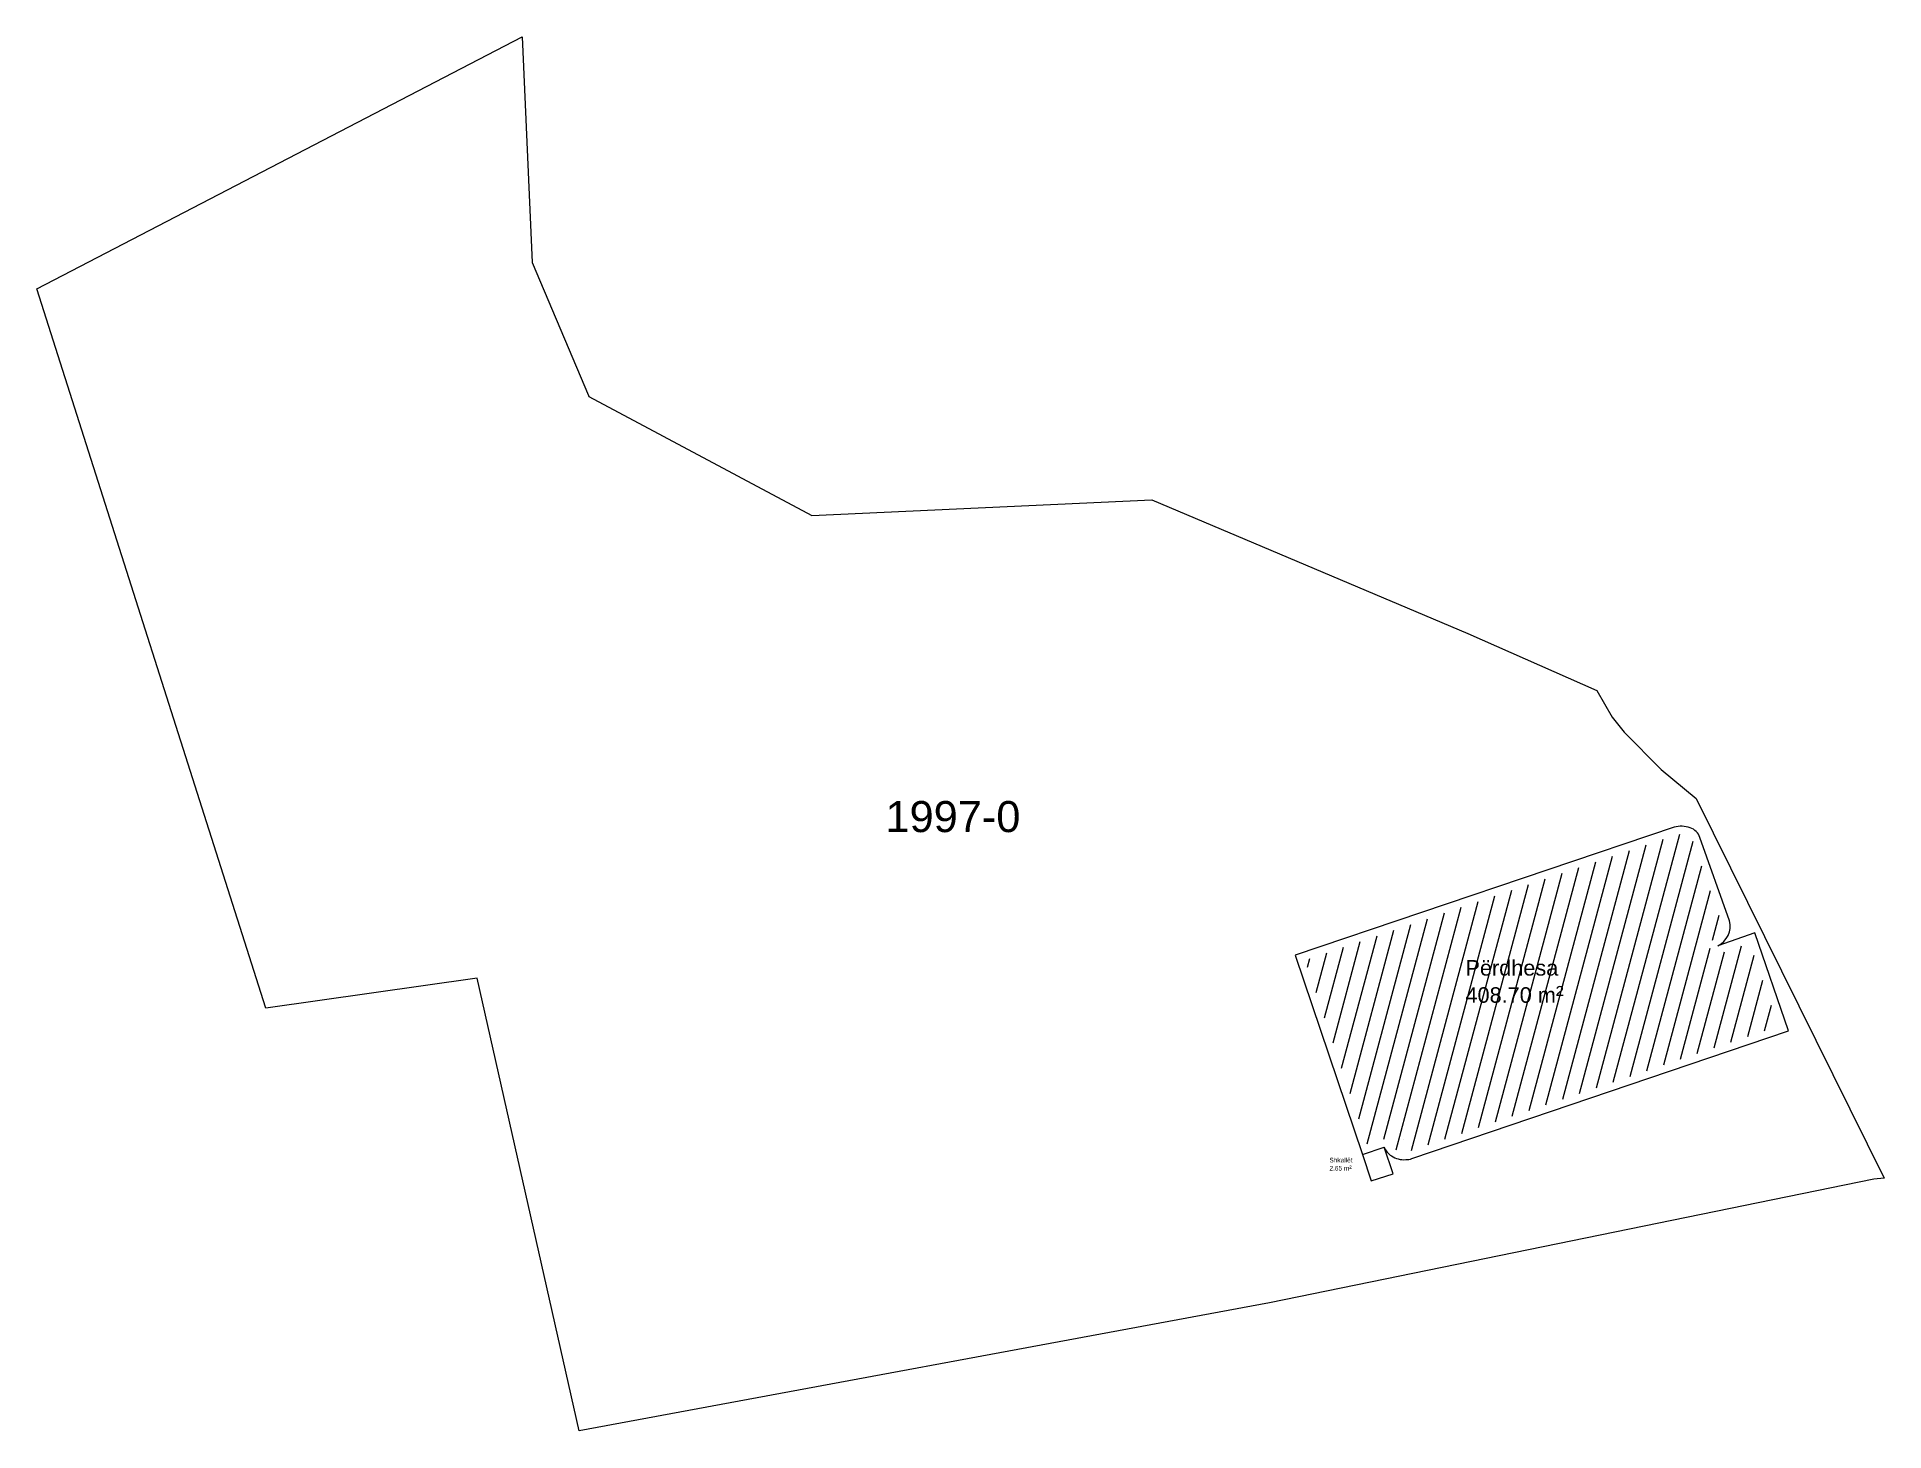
# Model space of a CAD drawing. Header units: metres. Extents: x 7517843 to 7517962, y 4692655 to 4692745.
import ezdxf

# ---------------------------------------------------------------- set-up
doc = ezdxf.new("R2010")
doc.units = ezdxf.units.M
doc.layers.add('Etazha', color=7, linetype='Continuous')
doc.layers.add('Nr Parceles Baze', color=7, linetype='Continuous')
for name, color, linetype, lineweight in [('kati 0', 1, 'Continuous', 0), ('Parcela baze', 7, 'Continuous', 0), ('perdhesa hash', 1, 'Continuous', 0), ('Shkallet', 190, 'Continuous', 0)]:
    doc.layers.add(name, color=color, linetype=linetype, lineweight=lineweight)
doc.styles.get("Standard").update_dxf_attribs({"font": 'arial.ttf'})

msp = doc.modelspace()

# ---------------------------------------------------------------- hatches: boundary and pattern name
at = {"layer": 'perdhesa hash'}
h = msp.add_hatch(dxfattribs=at)
h.set_pattern_fill('ANSI31', color=256, scale=0.3, angle=30)
h.paths.add_polyline_path([(7517953.41, 4692686.71), (7517951.5, 4692686.03, -0.95051), (7517951.12, 4692686.96, 0.35926), (7517951.6, 4692687.98), (7517949.71, 4692693.33, 0.228817), (7517949.39, 4692693.64, 0.143887), (7517948.67, 4692693.68), (7517924.73, 4692685.59), (7517928.75, 4692673.7), (7517930.22, 4692674.19, 0.312662), (7517930.57, 4692673.39, 0.186015), (7517931.21, 4692673.23, 0.124286), (7517931.43, 4692673.27), (7517955.26, 4692681.34)])
h.paths.add_polyline_path([(7517928.43, 4692673.18), (7517929.05, 4692673.18), (7517929.05, 4692674.17), (7517928.43, 4692674.17)], flags=9)
h.paths.add_polyline_path([(7517929.81, 4692673.63), (7517930.42, 4692673.63), (7517930.42, 4692674.62), (7517929.81, 4692674.62)], flags=25)
h.paths.add_polyline_path([(7517929.95, 4692673.38), (7517930.56, 4692673.38), (7517930.56, 4692674.37), (7517929.95, 4692674.37)], flags=25)
h.paths.add_polyline_path([(7517930.29, 4692673.08), (7517930.9, 4692673.08), (7517930.9, 4692674.06), (7517930.29, 4692674.06)], flags=9)
h.paths.add_polyline_path([(7517930.74, 4692672.88), (7517931.35, 4692672.88), (7517931.35, 4692673.86), (7517930.74, 4692673.86)], flags=9)
h.paths.add_polyline_path([(7517931.17, 4692672.84), (7517932.15, 4692672.84), (7517932.15, 4692673.83), (7517931.17, 4692673.83)], flags=9)
h.paths.add_polyline_path([(7517931.55, 4692672.9), (7517932.54, 4692672.9), (7517932.54, 4692673.88), (7517931.55, 4692673.88)], flags=9)
h.paths.add_polyline_path([(7517934.71, 4692682.27), (7517941.63, 4692682.27), (7517941.63, 4692686.1), (7517934.71, 4692686.1)], flags=24)

# ---------------------------------------------------------------- linework, layer by layer
at = {"layer": 'kati 0', "elevation": 616.38, "flags": 128}
msp.add_lwpolyline([(7517924.1, 4692685.91), (7517928.43, 4692673.07), (7517929.82, 4692673.53, 0.148653), (7517930.3, 4692672.97, 0.173786), (7517931.22, 4692672.73, 0.102518), (7517931.61, 4692672.8), (7517955.89, 4692681.02), (7517953.72, 4692687.35), (7517951.33, 4692686.51, 0.364365), (7517952.08, 4692688.12), (7517950.18, 4692693.49, 0.228817), (7517949.56, 4692694.12, 0.14724), (7517948.53, 4692694.16)], format="xyb", close=True, dxfattribs=at)
at = {"layer": 'Parcela baze'}
msp.add_lwpolyline([(7517944.53, 4692701.24), (7517945.31, 4692700.27), (7517947.68, 4692697.88), (7517949.94, 4692696.01), (7517962.05, 4692671.54), (7517961.39, 4692671.48), (7517922.44, 4692663.49), (7517877.94, 4692655.24), (7517871.36, 4692684.43), (7517857.73, 4692682.5), (7517842.98, 4692728.85), (7517874.27, 4692745.09), (7517874.91, 4692730.55), (7517878.53, 4692721.98), (7517878.55, 4692721.92), (7517892.94, 4692714.25), (7517914.84, 4692715.25), (7517935.22, 4692706.63), (7517943.54, 4692702.97), (7517944.53, 4692701.24)], dxfattribs=at)
at = {"layer": 'Shkallet', "flags": 128}
for points, elevation in [([(7517928.43, 4692673.07), (7517928.99, 4692671.37), (7517930.41, 4692671.82), (7517929.82, 4692673.53)], 616.38), ([(7517931.1, 4692674), (7517931.1, 4692674)], 611.87), ([(7517931.1, 4692674), (7517931.1, 4692674)], 611.87)]:
    msp.add_lwpolyline(points, dxfattribs=dict(at, elevation=elevation))

# ---------------------------------------------------------------- texts
at = {"layer": 'Etazha', "attachment_point": 1}
for s, insert, char_height, width in [('Përdhesa \\P408.70 m{\\H1.0833x;²}', (7517935.07, 4692685.59), 1, 7.4367), ('Shkallët\\P2.65 m{\\H1.0833x;²}', (7517926.3, 4692672.85), 0.3, 1.6153)]:
    msp.add_mtext(s, dxfattribs=dict(at, insert=insert, char_height=char_height, width=width))
at = {"layer": 'Nr Parceles Baze'}
msp.add_text('1997-0', height=2, dxfattribs=at).set_placement((7517897.68, 4692693.84))

doc.saveas('drawing.dxf')
